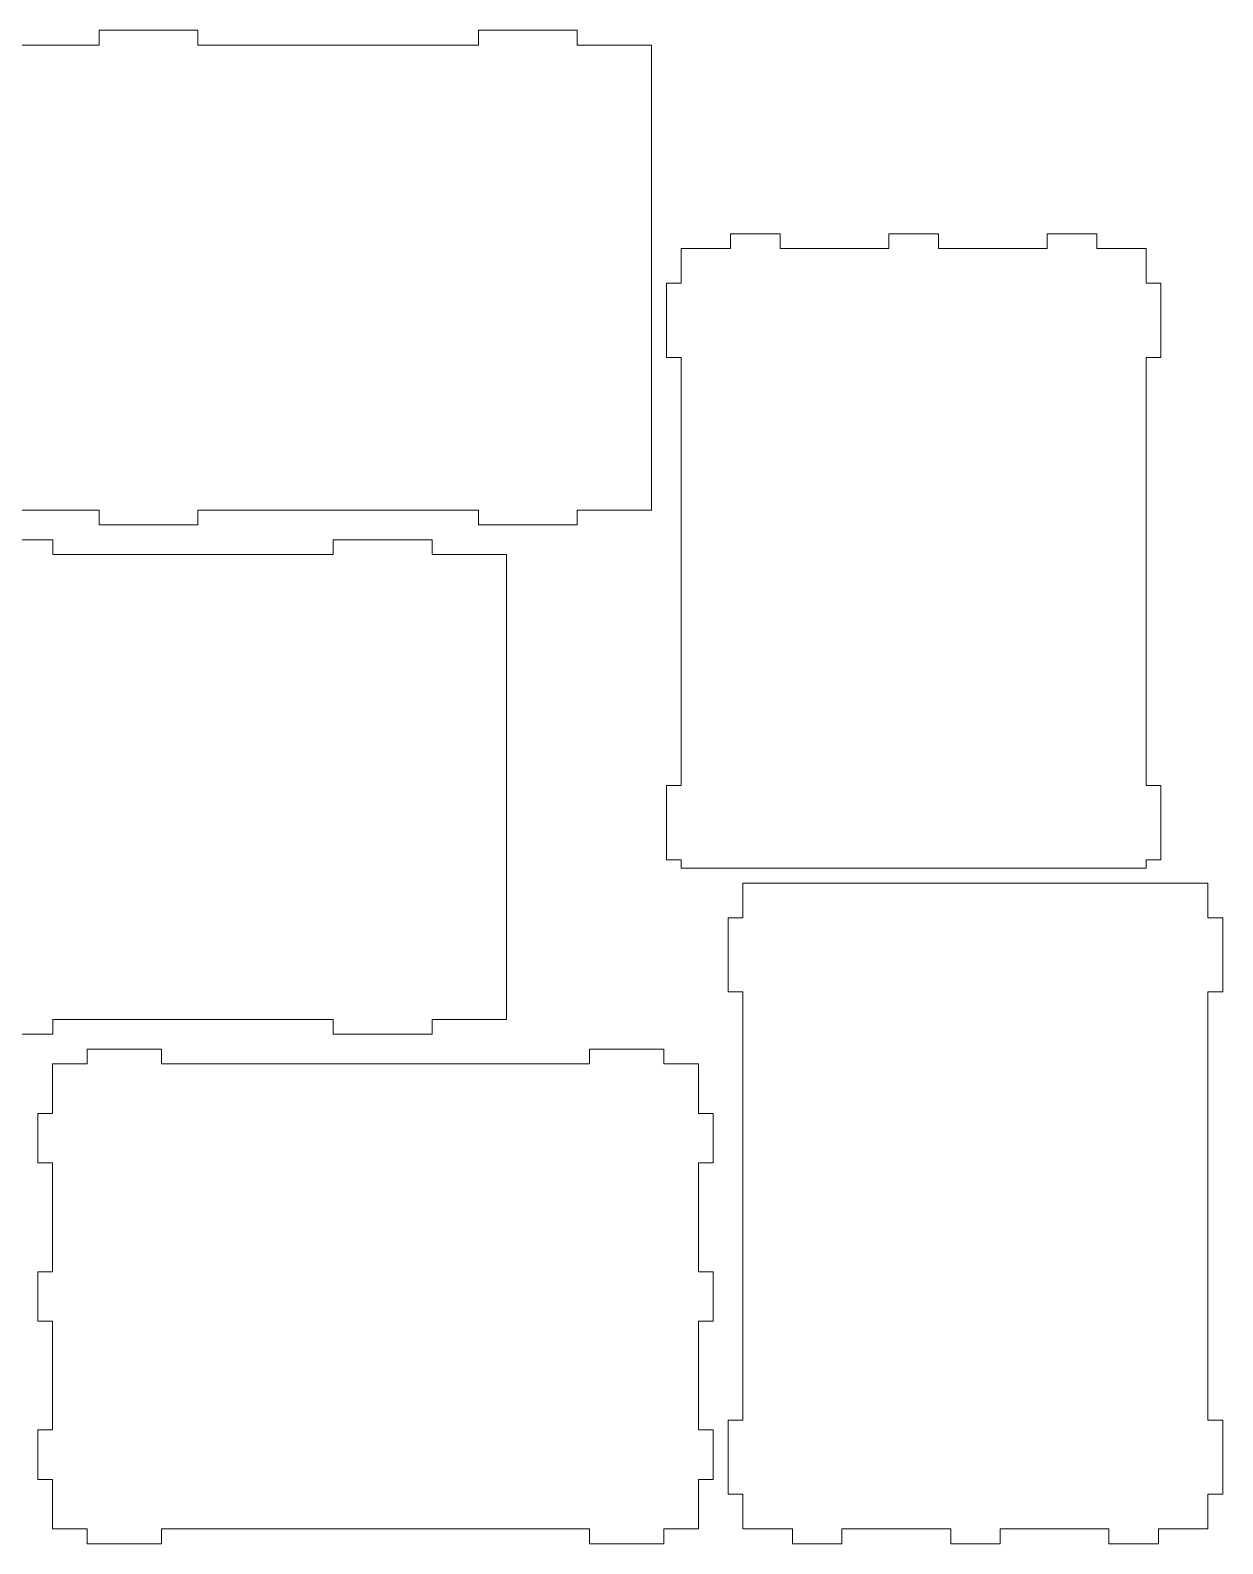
# Model space of a CAD drawing. Header units: millimetres. Extents: x -454 to 454, y -712 to 712.
# Drawn here: x 213.1 to 454.2, y 109.5 to 415.5 of the extents above; entities that cross this region are included whole.
import ezdxf

# ---------------------------------------------------------------- set-up
doc = ezdxf.new("R2010")
doc.units = ezdxf.units.MM
doc.header["$MEASUREMENT"] = 0
doc.layers.add('Camada 1', color=7, linetype='Continuous')

msp = doc.modelspace()

# ---------------------------------------------------------------- linework, layer by layer
at = {"layer": 'Camada 1', "color": 250, "lineweight": 20}
for points, knots in [([(247.0362, 315.4594), (247.0362, 315.4594), (247.0362, 318.4594), (247.0362, 318.4594), (247.0362, 318.4594), (247.0362, 318.4594), (303.7375, 318.4594), (303.7375, 318.4594), (303.7375, 318.4594), (303.7375, 318.4594), (303.7375, 315.4594), (303.7375, 315.4594), (303.7375, 315.4594), (303.7375, 315.4594), (323.7375, 315.4594), (323.7375, 315.4594), (323.7375, 315.4594), (323.7375, 315.4594), (323.7375, 318.4594), (323.7375, 318.4594), (323.7375, 318.4594), (323.7375, 318.4594), (338.7375, 318.4594), (338.7375, 318.4594), (338.7375, 318.4594), (338.7375, 318.4594), (338.7375, 412.4594), (338.7375, 412.4594), (338.7375, 412.4594), (338.7375, 412.4594), (323.7375, 412.4594), (323.7375, 412.4594), (323.7375, 412.4594), (323.7375, 412.4594), (323.7375, 415.4594), (323.7375, 415.4594), (323.7375, 415.4594), (323.7375, 415.4594), (303.7375, 415.4594), (303.7375, 415.4594), (303.7375, 415.4594), (303.7375, 415.4594), (303.7375, 412.4594), (303.7375, 412.4594), (303.7375, 412.4594), (303.7375, 412.4594), (247.0362, 412.4594), (247.0362, 412.4594), (247.0362, 412.4594), (247.0362, 412.4594), (247.0362, 415.4594), (247.0362, 415.4594), (247.0362, 415.4594), (247.0362, 415.4594), (227.0362, 415.4594), (227.0362, 415.4594), (227.0362, 415.4594), (227.0362, 415.4594), (227.0362, 412.4594), (227.0362, 412.4594), (227.0362, 412.4594), (227.0362, 412.4594), (170.3349, 412.4594), (170.3349, 412.4594), (170.3349, 412.4594), (170.3349, 412.4594), (170.3349, 415.4594), (170.3349, 415.4594), (170.3349, 415.4594), (170.3349, 415.4594), (150.3349, 415.4594), (150.3349, 415.4594), (150.3349, 415.4594), (150.3349, 415.4594), (150.3349, 412.4594), (150.3349, 412.4594), (150.3349, 412.4594), (150.3349, 412.4594), (135.3349, 412.4594), (135.3349, 412.4594), (135.3349, 412.4594), (135.3349, 412.4594), (135.3349, 318.4594), (135.3349, 318.4594), (135.3349, 318.4594), (135.3349, 318.4594), (150.3349, 318.4594), (150.3349, 318.4594), (150.3349, 318.4594), (150.3349, 318.4594), (150.3349, 315.4594), (150.3349, 315.4594), (150.3349, 315.4594), (150.3349, 315.4594), (170.3349, 315.4594), (170.3349, 315.4594), (170.3349, 315.4594), (170.3349, 315.4594), (170.3349, 318.4594), (170.3349, 318.4594), (170.3349, 318.4594), (170.3349, 318.4594), (227.0362, 318.4594), (227.0362, 318.4594), (227.0362, 318.4594), (227.0362, 318.4594), (227.0362, 315.4594), (227.0362, 315.4594), (227.0362, 315.4594), (227.0362, 315.4594), (247.0362, 315.4594), (247.0362, 315.4594)], [0, 0, 0, 0, 0.03448276, 0.03448276, 0.03448276, 0.03448276, 0.06896552, 0.06896552, 0.06896552, 0.06896552, 0.10344828, 0.10344828, 0.10344828, 0.10344828, 0.13793103, 0.13793103, 0.13793103, 0.13793103, 0.17241379, 0.17241379, 0.17241379, 0.17241379, 0.20689655, 0.20689655, 0.20689655, 0.20689655, 0.24137931, 0.24137931, 0.24137931, 0.24137931, 0.27586207, 0.27586207, 0.27586207, 0.27586207, 0.31034483, 0.31034483, 0.31034483, 0.31034483, 0.34482759, 0.34482759, 0.34482759, 0.34482759, 0.37931034, 0.37931034, 0.37931034, 0.37931034, 0.4137931, 0.4137931, 0.4137931, 0.4137931, 0.44827586, 0.44827586, 0.44827586, 0.44827586, 0.48275862, 0.48275862, 0.48275862, 0.48275862, 0.51724138, 0.51724138, 0.51724138, 0.51724138, 0.55172414, 0.55172414, 0.55172414, 0.55172414, 0.5862069, 0.5862069, 0.5862069, 0.5862069, 0.62068966, 0.62068966, 0.62068966, 0.62068966, 0.65517241, 0.65517241, 0.65517241, 0.65517241, 0.68965517, 0.68965517, 0.68965517, 0.68965517, 0.72413793, 0.72413793, 0.72413793, 0.72413793, 0.75862069, 0.75862069, 0.75862069, 0.75862069, 0.79310345, 0.79310345, 0.79310345, 0.79310345, 0.82758621, 0.82758621, 0.82758621, 0.82758621, 0.86206897, 0.86206897, 0.86206897, 0.86206897, 0.89655172, 0.89655172, 0.89655172, 0.89655172, 0.93103448, 0.93103448, 0.93103448, 0.93103448, 1, 1, 1, 1]), ([(438.7375, 262.7494), (438.7375, 262.7494), (438.7375, 349.3294), (438.7375, 349.3294), (438.7375, 349.3294), (438.7375, 349.3294), (441.7375, 349.3294), (441.7375, 349.3294), (441.7375, 349.3294), (441.7375, 349.3294), (441.7375, 364.3294), (441.7375, 364.3294), (441.7375, 364.3294), (441.7375, 364.3294), (438.7375, 364.3294), (438.7375, 364.3294), (438.7375, 364.3294), (438.7375, 364.3294), (438.7375, 371.3294), (438.7375, 371.3294), (438.7375, 371.3294), (438.7375, 371.3294), (428.7375, 371.3294), (428.7375, 371.3294), (428.7375, 371.3294), (428.7375, 371.3294), (428.7375, 374.3294), (428.7375, 374.3294), (428.7375, 374.3294), (428.7375, 374.3294), (418.7375, 374.3294), (418.7375, 374.3294), (418.7375, 374.3294), (418.7375, 374.3294), (418.7375, 371.3294), (418.7375, 371.3294), (418.7375, 371.3294), (418.7375, 371.3294), (396.7375, 371.3294), (396.7375, 371.3294), (396.7375, 371.3294), (396.7375, 371.3294), (396.7375, 374.3294), (396.7375, 374.3294), (396.7375, 374.3294), (396.7375, 374.3294), (386.7375, 374.3294), (386.7375, 374.3294), (386.7375, 374.3294), (386.7375, 374.3294), (386.7375, 371.3294), (386.7375, 371.3294), (386.7375, 371.3294), (386.7375, 371.3294), (364.7375, 371.3294), (364.7375, 371.3294), (364.7375, 371.3294), (364.7375, 371.3294), (364.7375, 374.3294), (364.7375, 374.3294), (364.7375, 374.3294), (364.7375, 374.3294), (354.7375, 374.3294), (354.7375, 374.3294), (354.7375, 374.3294), (354.7375, 374.3294), (354.7375, 371.3294), (354.7375, 371.3294), (354.7375, 371.3294), (354.7375, 371.3294), (344.7375, 371.3294), (344.7375, 371.3294), (344.7375, 371.3294), (344.7375, 371.3294), (344.7375, 364.3294), (344.7375, 364.3294), (344.7375, 364.3294), (344.7375, 364.3294), (341.7375, 364.3294), (341.7375, 364.3294), (341.7375, 364.3294), (341.7375, 364.3294), (341.7375, 349.3294), (341.7375, 349.3294), (341.7375, 349.3294), (341.7375, 349.3294), (344.7375, 349.3294), (344.7375, 349.3294), (344.7375, 349.3294), (344.7375, 349.3294), (344.7375, 262.7494), (344.7375, 262.7494), (344.7375, 262.7494), (344.7375, 262.7494), (341.7375, 262.7494), (341.7375, 262.7494), (341.7375, 262.7494), (341.7375, 262.7494), (341.7375, 247.7494), (341.7375, 247.7494), (341.7375, 247.7494), (341.7375, 247.7494), (344.7375, 247.7494), (344.7375, 247.7494), (344.7375, 247.7494), (344.7375, 247.7494), (344.7375, 246.0394), (344.7375, 246.0394), (344.7375, 246.0394), (344.7375, 246.0394), (438.7375, 246.0394), (438.7375, 246.0394), (438.7375, 246.0394), (438.7375, 246.0394), (438.7375, 247.7494), (438.7375, 247.7494), (438.7375, 247.7494), (438.7375, 247.7494), (441.7375, 247.7494), (441.7375, 247.7494), (441.7375, 247.7494), (441.7375, 247.7494), (441.7375, 262.7494), (441.7375, 262.7494), (441.7375, 262.7494), (441.7375, 262.7494), (438.7375, 262.7494), (438.7375, 262.7494)], [0, 0, 0, 0, 0.03030303, 0.03030303, 0.03030303, 0.03030303, 0.06060606, 0.06060606, 0.06060606, 0.06060606, 0.09090909, 0.09090909, 0.09090909, 0.09090909, 0.12121212, 0.12121212, 0.12121212, 0.12121212, 0.15151515, 0.15151515, 0.15151515, 0.15151515, 0.18181818, 0.18181818, 0.18181818, 0.18181818, 0.21212121, 0.21212121, 0.21212121, 0.21212121, 0.24242424, 0.24242424, 0.24242424, 0.24242424, 0.27272727, 0.27272727, 0.27272727, 0.27272727, 0.3030303, 0.3030303, 0.3030303, 0.3030303, 0.33333333, 0.33333333, 0.33333333, 0.33333333, 0.36363636, 0.36363636, 0.36363636, 0.36363636, 0.39393939, 0.39393939, 0.39393939, 0.39393939, 0.42424242, 0.42424242, 0.42424242, 0.42424242, 0.45454545, 0.45454545, 0.45454545, 0.45454545, 0.48484848, 0.48484848, 0.48484848, 0.48484848, 0.51515152, 0.51515152, 0.51515152, 0.51515152, 0.54545455, 0.54545455, 0.54545455, 0.54545455, 0.57575758, 0.57575758, 0.57575758, 0.57575758, 0.60606061, 0.60606061, 0.60606061, 0.60606061, 0.63636364, 0.63636364, 0.63636364, 0.63636364, 0.66666667, 0.66666667, 0.66666667, 0.66666667, 0.6969697, 0.6969697, 0.6969697, 0.6969697, 0.72727273, 0.72727273, 0.72727273, 0.72727273, 0.75757576, 0.75757576, 0.75757576, 0.75757576, 0.78787879, 0.78787879, 0.78787879, 0.78787879, 0.81818182, 0.81818182, 0.81818182, 0.81818182, 0.84848485, 0.84848485, 0.84848485, 0.84848485, 0.87878788, 0.87878788, 0.87878788, 0.87878788, 0.90909091, 0.90909091, 0.90909091, 0.90909091, 0.93939394, 0.93939394, 0.93939394, 0.93939394, 1, 1, 1, 1]), ([(217.6886, 212.4594), (217.6886, 212.4594), (217.6886, 215.4594), (217.6886, 215.4594), (217.6886, 215.4594), (217.6886, 215.4594), (274.3899, 215.4594), (274.3899, 215.4594), (274.3899, 215.4594), (274.3899, 215.4594), (274.3899, 212.4594), (274.3899, 212.4594), (274.3899, 212.4594), (274.3899, 212.4594), (294.3899, 212.4594), (294.3899, 212.4594), (294.3899, 212.4594), (294.3899, 212.4594), (294.3899, 215.4594), (294.3899, 215.4594), (294.3899, 215.4594), (294.3899, 215.4594), (309.3899, 215.4594), (309.3899, 215.4594), (309.3899, 215.4594), (309.3899, 215.4594), (309.3899, 309.4594), (309.3899, 309.4594), (309.3899, 309.4594), (309.3899, 309.4594), (294.3899, 309.4594), (294.3899, 309.4594), (294.3899, 309.4594), (294.3899, 309.4594), (294.3899, 312.4594), (294.3899, 312.4594), (294.3899, 312.4594), (294.3899, 312.4594), (274.3899, 312.4594), (274.3899, 312.4594), (274.3899, 312.4594), (274.3899, 312.4594), (274.3899, 309.4594), (274.3899, 309.4594), (274.3899, 309.4594), (274.3899, 309.4594), (217.6886, 309.4594), (217.6886, 309.4594), (217.6886, 309.4594), (217.6886, 309.4594), (217.6886, 312.4594), (217.6886, 312.4594), (217.6886, 312.4594), (217.6886, 312.4594), (197.6886, 312.4594), (197.6886, 312.4594), (197.6886, 312.4594), (197.6886, 312.4594), (197.6886, 309.4594), (197.6886, 309.4594), (197.6886, 309.4594), (197.6886, 309.4594), (140.9873, 309.4594), (140.9873, 309.4594), (140.9873, 309.4594), (140.9873, 309.4594), (140.9873, 312.4594), (140.9873, 312.4594), (140.9873, 312.4594), (140.9873, 312.4594), (120.9873, 312.4594), (120.9873, 312.4594), (120.9873, 312.4594), (120.9873, 312.4594), (120.9873, 309.4594), (120.9873, 309.4594), (120.9873, 309.4594), (120.9873, 309.4594), (105.9873, 309.4594), (105.9873, 309.4594), (105.9873, 309.4594), (105.9873, 309.4594), (105.9873, 215.4594), (105.9873, 215.4594), (105.9873, 215.4594), (105.9873, 215.4594), (120.9873, 215.4594), (120.9873, 215.4594), (120.9873, 215.4594), (120.9873, 215.4594), (120.9873, 212.4594), (120.9873, 212.4594), (120.9873, 212.4594), (120.9873, 212.4594), (140.9873, 212.4594), (140.9873, 212.4594), (140.9873, 212.4594), (140.9873, 212.4594), (140.9873, 215.4594), (140.9873, 215.4594), (140.9873, 215.4594), (140.9873, 215.4594), (197.6886, 215.4594), (197.6886, 215.4594), (197.6886, 215.4594), (197.6886, 215.4594), (197.6886, 212.4594), (197.6886, 212.4594), (197.6886, 212.4594), (197.6886, 212.4594), (217.6886, 212.4594), (217.6886, 212.4594)], [0, 0, 0, 0, 0.03448276, 0.03448276, 0.03448276, 0.03448276, 0.06896552, 0.06896552, 0.06896552, 0.06896552, 0.10344828, 0.10344828, 0.10344828, 0.10344828, 0.13793103, 0.13793103, 0.13793103, 0.13793103, 0.17241379, 0.17241379, 0.17241379, 0.17241379, 0.20689655, 0.20689655, 0.20689655, 0.20689655, 0.24137931, 0.24137931, 0.24137931, 0.24137931, 0.27586207, 0.27586207, 0.27586207, 0.27586207, 0.31034483, 0.31034483, 0.31034483, 0.31034483, 0.34482759, 0.34482759, 0.34482759, 0.34482759, 0.37931034, 0.37931034, 0.37931034, 0.37931034, 0.4137931, 0.4137931, 0.4137931, 0.4137931, 0.44827586, 0.44827586, 0.44827586, 0.44827586, 0.48275862, 0.48275862, 0.48275862, 0.48275862, 0.51724138, 0.51724138, 0.51724138, 0.51724138, 0.55172414, 0.55172414, 0.55172414, 0.55172414, 0.5862069, 0.5862069, 0.5862069, 0.5862069, 0.62068966, 0.62068966, 0.62068966, 0.62068966, 0.65517241, 0.65517241, 0.65517241, 0.65517241, 0.68965517, 0.68965517, 0.68965517, 0.68965517, 0.72413793, 0.72413793, 0.72413793, 0.72413793, 0.75862069, 0.75862069, 0.75862069, 0.75862069, 0.79310345, 0.79310345, 0.79310345, 0.79310345, 0.82758621, 0.82758621, 0.82758621, 0.82758621, 0.86206897, 0.86206897, 0.86206897, 0.86206897, 0.89655172, 0.89655172, 0.89655172, 0.89655172, 0.93103448, 0.93103448, 0.93103448, 0.93103448, 1, 1, 1, 1]), ([(451.2183, 134.4594), (451.2183, 134.4594), (451.2183, 221.0394), (451.2183, 221.0394), (451.2183, 221.0394), (451.2183, 221.0394), (454.2183, 221.0394), (454.2183, 221.0394), (454.2183, 221.0394), (454.2183, 221.0394), (454.2183, 236.0394), (454.2183, 236.0394), (454.2183, 236.0394), (454.2183, 236.0394), (451.2183, 236.0394), (451.2183, 236.0394), (451.2183, 236.0394), (451.2183, 236.0394), (451.2183, 243.0394), (451.2183, 243.0394), (451.2183, 243.0394), (451.2183, 243.0394), (357.2183, 243.0394), (357.2183, 243.0394), (357.2183, 243.0394), (357.2183, 243.0394), (357.2183, 236.0394), (357.2183, 236.0394), (357.2183, 236.0394), (357.2183, 236.0394), (354.2183, 236.0394), (354.2183, 236.0394), (354.2183, 236.0394), (354.2183, 236.0394), (354.2183, 221.0394), (354.2183, 221.0394), (354.2183, 221.0394), (354.2183, 221.0394), (357.2183, 221.0394), (357.2183, 221.0394), (357.2183, 221.0394), (357.2183, 221.0394), (357.2183, 134.4594), (357.2183, 134.4594), (357.2183, 134.4594), (357.2183, 134.4594), (354.2183, 134.4594), (354.2183, 134.4594), (354.2183, 134.4594), (354.2183, 134.4594), (354.2183, 119.4594), (354.2183, 119.4594), (354.2183, 119.4594), (354.2183, 119.4594), (357.2183, 119.4594), (357.2183, 119.4594), (357.2183, 119.4594), (357.2183, 119.4594), (357.2183, 112.4594), (357.2183, 112.4594), (357.2183, 112.4594), (357.2183, 112.4594), (367.2183, 112.4594), (367.2183, 112.4594), (367.2183, 112.4594), (367.2183, 112.4594), (367.2183, 109.4594), (367.2183, 109.4594), (367.2183, 109.4594), (367.2183, 109.4594), (377.2183, 109.4594), (377.2183, 109.4594), (377.2183, 109.4594), (377.2183, 109.4594), (377.2183, 112.4594), (377.2183, 112.4594), (377.2183, 112.4594), (377.2183, 112.4594), (399.2183, 112.4594), (399.2183, 112.4594), (399.2183, 112.4594), (399.2183, 112.4594), (399.2183, 109.4594), (399.2183, 109.4594), (399.2183, 109.4594), (399.2183, 109.4594), (409.2183, 109.4594), (409.2183, 109.4594), (409.2183, 109.4594), (409.2183, 109.4594), (409.2183, 112.4594), (409.2183, 112.4594), (409.2183, 112.4594), (409.2183, 112.4594), (431.2183, 112.4594), (431.2183, 112.4594), (431.2183, 112.4594), (431.2183, 112.4594), (431.2183, 109.4594), (431.2183, 109.4594), (431.2183, 109.4594), (431.2183, 109.4594), (441.2183, 109.4594), (441.2183, 109.4594), (441.2183, 109.4594), (441.2183, 109.4594), (441.2183, 112.4594), (441.2183, 112.4594), (441.2183, 112.4594), (441.2183, 112.4594), (451.2183, 112.4594), (451.2183, 112.4594), (451.2183, 112.4594), (451.2183, 112.4594), (451.2183, 119.4594), (451.2183, 119.4594), (451.2183, 119.4594), (451.2183, 119.4594), (454.2183, 119.4594), (454.2183, 119.4594), (454.2183, 119.4594), (454.2183, 119.4594), (454.2183, 134.4594), (454.2183, 134.4594), (454.2183, 134.4594), (454.2183, 134.4594), (451.2183, 134.4594), (451.2183, 134.4594)], [0, 0, 0, 0, 0.03030303, 0.03030303, 0.03030303, 0.03030303, 0.06060606, 0.06060606, 0.06060606, 0.06060606, 0.09090909, 0.09090909, 0.09090909, 0.09090909, 0.12121212, 0.12121212, 0.12121212, 0.12121212, 0.15151515, 0.15151515, 0.15151515, 0.15151515, 0.18181818, 0.18181818, 0.18181818, 0.18181818, 0.21212121, 0.21212121, 0.21212121, 0.21212121, 0.24242424, 0.24242424, 0.24242424, 0.24242424, 0.27272727, 0.27272727, 0.27272727, 0.27272727, 0.3030303, 0.3030303, 0.3030303, 0.3030303, 0.33333333, 0.33333333, 0.33333333, 0.33333333, 0.36363636, 0.36363636, 0.36363636, 0.36363636, 0.39393939, 0.39393939, 0.39393939, 0.39393939, 0.42424242, 0.42424242, 0.42424242, 0.42424242, 0.45454545, 0.45454545, 0.45454545, 0.45454545, 0.48484848, 0.48484848, 0.48484848, 0.48484848, 0.51515152, 0.51515152, 0.51515152, 0.51515152, 0.54545455, 0.54545455, 0.54545455, 0.54545455, 0.57575758, 0.57575758, 0.57575758, 0.57575758, 0.60606061, 0.60606061, 0.60606061, 0.60606061, 0.63636364, 0.63636364, 0.63636364, 0.63636364, 0.66666667, 0.66666667, 0.66666667, 0.66666667, 0.6969697, 0.6969697, 0.6969697, 0.6969697, 0.72727273, 0.72727273, 0.72727273, 0.72727273, 0.75757576, 0.75757576, 0.75757576, 0.75757576, 0.78787879, 0.78787879, 0.78787879, 0.78787879, 0.81818182, 0.81818182, 0.81818182, 0.81818182, 0.84848485, 0.84848485, 0.84848485, 0.84848485, 0.87878788, 0.87878788, 0.87878788, 0.87878788, 0.90909091, 0.90909091, 0.90909091, 0.90909091, 0.93939394, 0.93939394, 0.93939394, 0.93939394, 1, 1, 1, 1]), ([(326.2183, 112.4594), (326.2183, 112.4594), (239.6383, 112.4594), (239.6383, 112.4594), (239.6383, 112.4594), (239.6383, 112.4594), (239.6383, 109.4594), (239.6383, 109.4594), (239.6383, 109.4594), (239.6383, 109.4594), (224.6383, 109.4594), (224.6383, 109.4594), (224.6383, 109.4594), (224.6383, 109.4594), (224.6383, 112.4594), (224.6383, 112.4594), (224.6383, 112.4594), (224.6383, 112.4594), (217.6383, 112.4594), (217.6383, 112.4594), (217.6383, 112.4594), (217.6383, 112.4594), (217.6383, 122.4594), (217.6383, 122.4594), (217.6383, 122.4594), (217.6383, 122.4594), (214.6383, 122.4594), (214.6383, 122.4594), (214.6383, 122.4594), (214.6383, 122.4594), (214.6383, 132.4594), (214.6383, 132.4594), (214.6383, 132.4594), (214.6383, 132.4594), (217.6383, 132.4594), (217.6383, 132.4594), (217.6383, 132.4594), (217.6383, 132.4594), (217.6383, 154.4594), (217.6383, 154.4594), (217.6383, 154.4594), (217.6383, 154.4594), (214.6383, 154.4594), (214.6383, 154.4594), (214.6383, 154.4594), (214.6383, 154.4594), (214.6383, 164.4594), (214.6383, 164.4594), (214.6383, 164.4594), (214.6383, 164.4594), (217.6383, 164.4594), (217.6383, 164.4594), (217.6383, 164.4594), (217.6383, 164.4594), (217.6383, 186.4594), (217.6383, 186.4594), (217.6383, 186.4594), (217.6383, 186.4594), (214.6383, 186.4594), (214.6383, 186.4594), (214.6383, 186.4594), (214.6383, 186.4594), (214.6383, 196.4594), (214.6383, 196.4594), (214.6383, 196.4594), (214.6383, 196.4594), (217.6383, 196.4594), (217.6383, 196.4594), (217.6383, 196.4594), (217.6383, 196.4594), (217.6383, 206.4594), (217.6383, 206.4594), (217.6383, 206.4594), (217.6383, 206.4594), (224.6383, 206.4594), (224.6383, 206.4594), (224.6383, 206.4594), (224.6383, 206.4594), (224.6383, 209.4594), (224.6383, 209.4594), (224.6383, 209.4594), (224.6383, 209.4594), (239.6383, 209.4594), (239.6383, 209.4594), (239.6383, 209.4594), (239.6383, 209.4594), (239.6383, 206.4594), (239.6383, 206.4594), (239.6383, 206.4594), (239.6383, 206.4594), (326.2183, 206.4594), (326.2183, 206.4594), (326.2183, 206.4594), (326.2183, 206.4594), (326.2183, 209.4594), (326.2183, 209.4594), (326.2183, 209.4594), (326.2183, 209.4594), (341.2183, 209.4594), (341.2183, 209.4594), (341.2183, 209.4594), (341.2183, 209.4594), (341.2183, 206.4594), (341.2183, 206.4594), (341.2183, 206.4594), (341.2183, 206.4594), (348.2183, 206.4594), (348.2183, 206.4594), (348.2183, 206.4594), (348.2183, 206.4594), (348.2183, 196.4594), (348.2183, 196.4594), (348.2183, 196.4594), (348.2183, 196.4594), (351.2183, 196.4594), (351.2183, 196.4594), (351.2183, 196.4594), (351.2183, 196.4594), (351.2183, 186.4594), (351.2183, 186.4594), (351.2183, 186.4594), (351.2183, 186.4594), (348.2183, 186.4594), (348.2183, 186.4594), (348.2183, 186.4594), (348.2183, 186.4594), (348.2183, 164.4594), (348.2183, 164.4594), (348.2183, 164.4594), (348.2183, 164.4594), (351.2183, 164.4594), (351.2183, 164.4594), (351.2183, 164.4594), (351.2183, 164.4594), (351.2183, 154.4594), (351.2183, 154.4594), (351.2183, 154.4594), (351.2183, 154.4594), (348.2183, 154.4594), (348.2183, 154.4594), (348.2183, 154.4594), (348.2183, 154.4594), (348.2183, 132.4594), (348.2183, 132.4594), (348.2183, 132.4594), (348.2183, 132.4594), (351.2183, 132.4594), (351.2183, 132.4594), (351.2183, 132.4594), (351.2183, 132.4594), (351.2183, 122.4594), (351.2183, 122.4594), (351.2183, 122.4594), (351.2183, 122.4594), (348.2183, 122.4594), (348.2183, 122.4594), (348.2183, 122.4594), (348.2183, 122.4594), (348.2183, 112.4594), (348.2183, 112.4594), (348.2183, 112.4594), (348.2183, 112.4594), (341.2183, 112.4594), (341.2183, 112.4594), (341.2183, 112.4594), (341.2183, 112.4594), (341.2183, 109.4594), (341.2183, 109.4594), (341.2183, 109.4594), (341.2183, 109.4594), (326.2183, 109.4594), (326.2183, 109.4594), (326.2183, 109.4594), (326.2183, 109.4594), (326.2183, 112.4594), (326.2183, 112.4594)], [0, 0, 0, 0, 0.02222222, 0.02222222, 0.02222222, 0.02222222, 0.04444444, 0.04444444, 0.04444444, 0.04444444, 0.06666667, 0.06666667, 0.06666667, 0.06666667, 0.08888889, 0.08888889, 0.08888889, 0.08888889, 0.11111111, 0.11111111, 0.11111111, 0.11111111, 0.13333333, 0.13333333, 0.13333333, 0.13333333, 0.15555556, 0.15555556, 0.15555556, 0.15555556, 0.17777778, 0.17777778, 0.17777778, 0.17777778, 0.2, 0.2, 0.2, 0.2, 0.22222222, 0.22222222, 0.22222222, 0.22222222, 0.24444444, 0.24444444, 0.24444444, 0.24444444, 0.26666667, 0.26666667, 0.26666667, 0.26666667, 0.28888889, 0.28888889, 0.28888889, 0.28888889, 0.31111111, 0.31111111, 0.31111111, 0.31111111, 0.33333333, 0.33333333, 0.33333333, 0.33333333, 0.35555556, 0.35555556, 0.35555556, 0.35555556, 0.37777778, 0.37777778, 0.37777778, 0.37777778, 0.4, 0.4, 0.4, 0.4, 0.42222222, 0.42222222, 0.42222222, 0.42222222, 0.44444444, 0.44444444, 0.44444444, 0.44444444, 0.46666667, 0.46666667, 0.46666667, 0.46666667, 0.48888889, 0.48888889, 0.48888889, 0.48888889, 0.51111111, 0.51111111, 0.51111111, 0.51111111, 0.53333333, 0.53333333, 0.53333333, 0.53333333, 0.55555556, 0.55555556, 0.55555556, 0.55555556, 0.57777778, 0.57777778, 0.57777778, 0.57777778, 0.6, 0.6, 0.6, 0.6, 0.62222222, 0.62222222, 0.62222222, 0.62222222, 0.64444444, 0.64444444, 0.64444444, 0.64444444, 0.66666667, 0.66666667, 0.66666667, 0.66666667, 0.68888889, 0.68888889, 0.68888889, 0.68888889, 0.71111111, 0.71111111, 0.71111111, 0.71111111, 0.73333333, 0.73333333, 0.73333333, 0.73333333, 0.75555556, 0.75555556, 0.75555556, 0.75555556, 0.77777778, 0.77777778, 0.77777778, 0.77777778, 0.8, 0.8, 0.8, 0.8, 0.82222222, 0.82222222, 0.82222222, 0.82222222, 0.84444444, 0.84444444, 0.84444444, 0.84444444, 0.86666667, 0.86666667, 0.86666667, 0.86666667, 0.88888889, 0.88888889, 0.88888889, 0.88888889, 0.91111111, 0.91111111, 0.91111111, 0.91111111, 0.93333333, 0.93333333, 0.93333333, 0.93333333, 0.95555556, 0.95555556, 0.95555556, 0.95555556, 1, 1, 1, 1])]:
    msp.add_open_spline(points, degree=3, knots=knots, dxfattribs=at)

doc.saveas('drawing.dxf')
